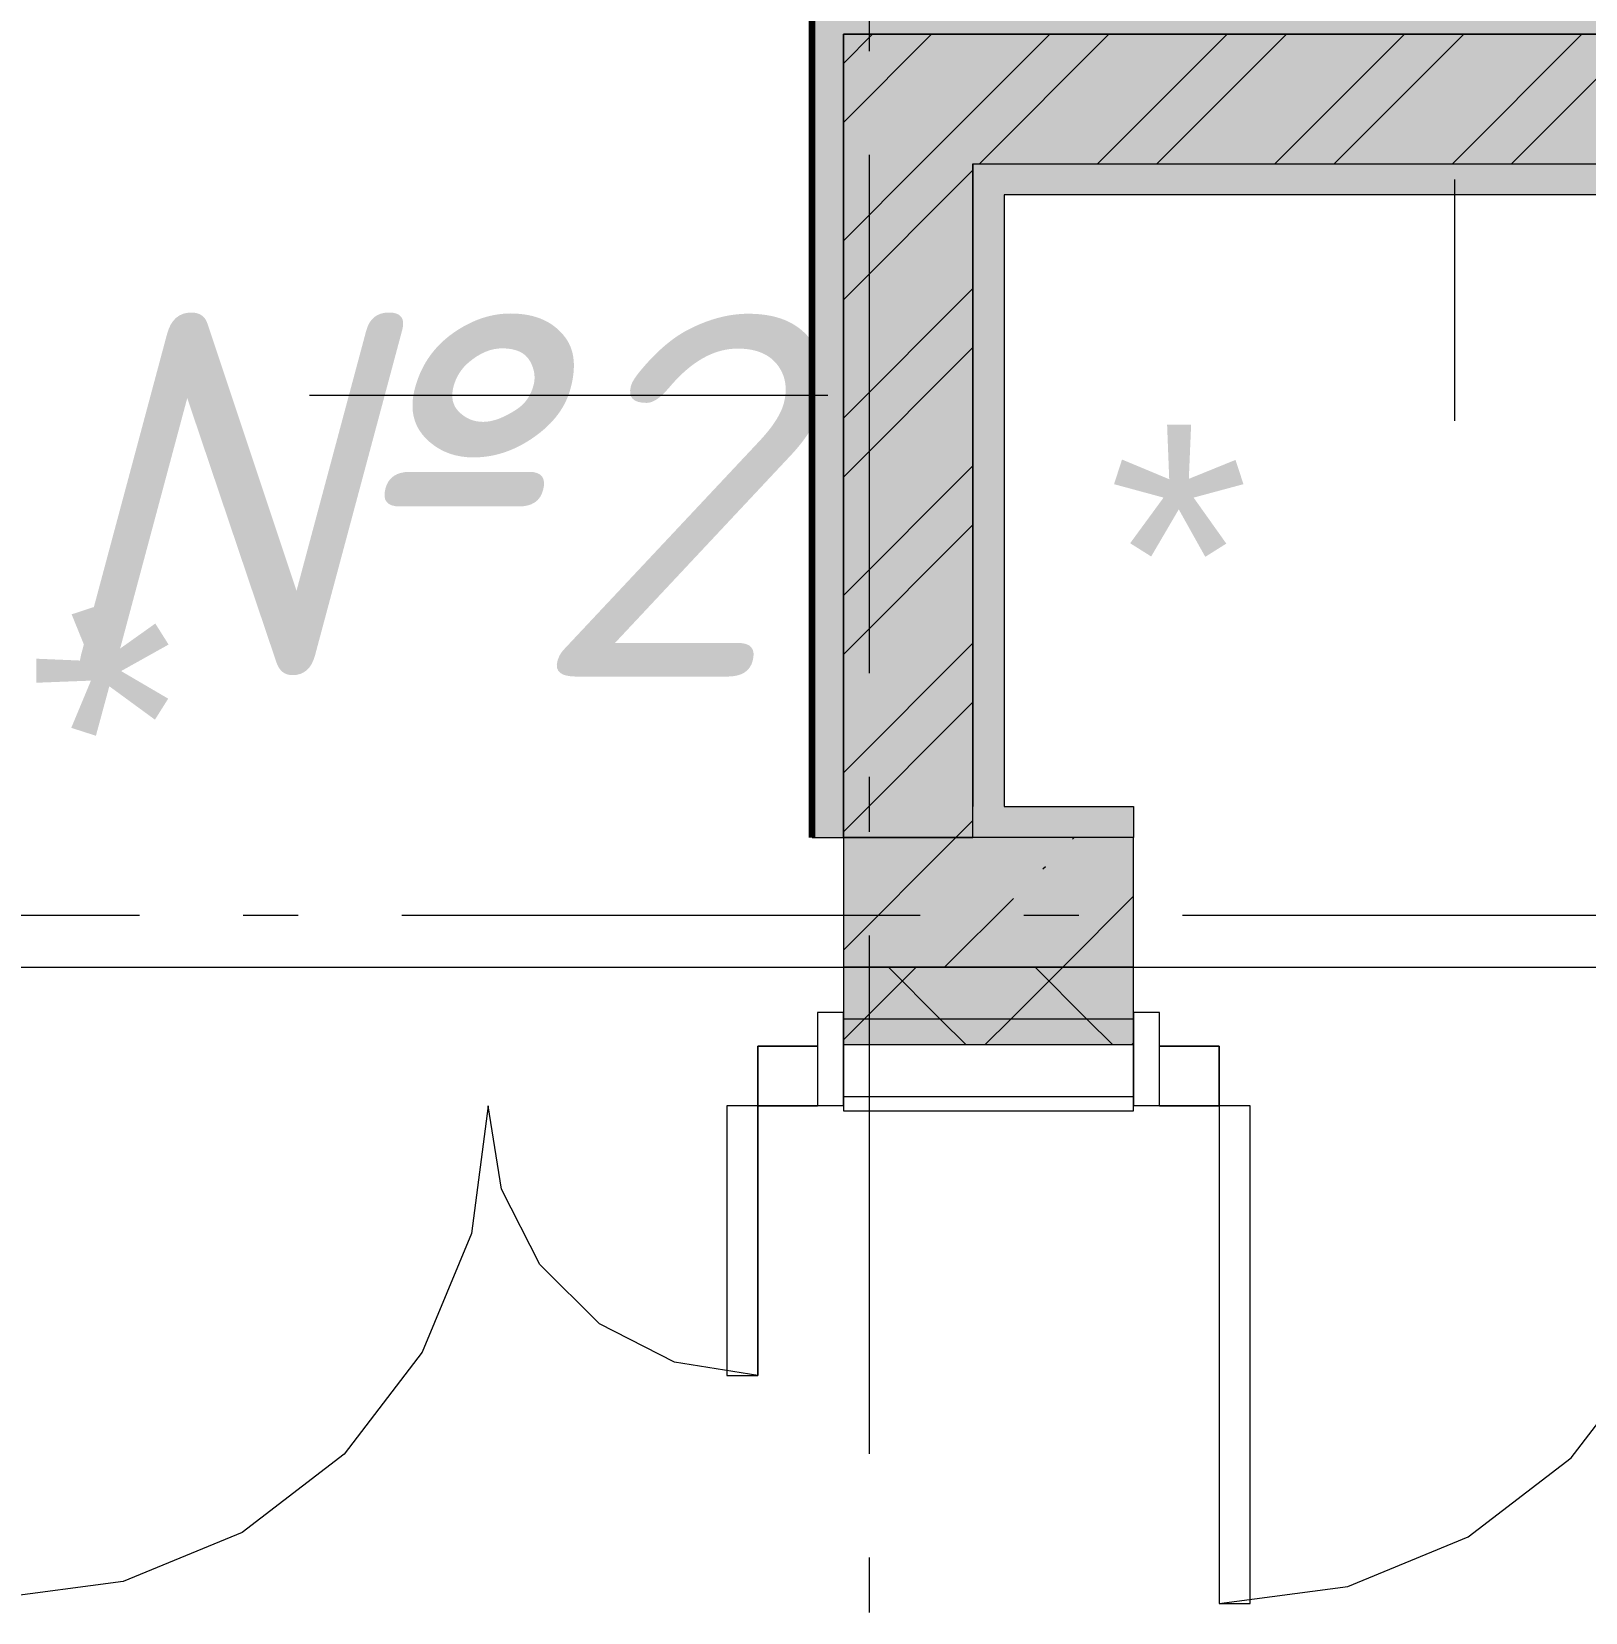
# Model space of a CAD drawing. Header units: millimetres. Extents: x -537608 to 253996, y -217170 to 186033.
# Drawn here: x -298442 to -295445, y -156144 to -153095 of the extents above; entities that cross this region are included whole.
import ezdxf

# ---------------------------------------------------------------- set-up
doc = ezdxf.new("R2010")
doc.units = ezdxf.units.MM
doc.layers.add('16) Лак 1.6м', color=160, linetype='Continuous', lineweight=90)
doc.layers.add('PDF _Геометрия', color=7, linetype='Continuous')
doc.layers.add('PDF _Текст', color=7, linetype='Continuous')
doc.layers.add('PDF _Сплошная заливка', color=7, linetype='Continuous', true_color=0xffffff)
doc.styles.add('PDF GOST-Common', font='arial.ttf')
doc.styles.add('PDF ISOCPEUR Italic', font='isocpeui.ttf')

msp = doc.modelspace()

# ---------------------------------------------------------------- hatches: boundary and pattern name
at = {"layer": 'PDF _Сплошная заливка', "true_color": 0x56bc34, "transparency": 33554559}
for points in [[(-292765.4505, -153099.6342), (-292765.4505, -153039.6335), (-296936.1781, -153039.6335), (-296936.1781, -153099.6342), (-294288.6531, -153099.6342)], [(-296626.1784, -154589.6339), (-296566.1756, -154589.6339), (-296566.1756, -153349.6331), (-296626.1784, -153349.6331), (-296626.1784, -153981.084)], [(-294288.6531, -153409.6339), (-292785.4514, -153409.6339), (-292785.4514, -153349.6331), (-296566.1756, -153349.6331), (-296566.1756, -153409.6339), (-295131.9202, -153409.6339)]]:
    msp.add_hatch(color=85, dxfattribs=at).paths.add_polyline_path(points)
at = {"layer": 'PDF _Сплошная заливка', "transparency": 33554559}
msp.add_hatch(color=256, dxfattribs=at).paths.add_polyline_path([(-292785.4514, -153349.6331), (-292765.4505, -153349.6331), (-292765.4505, -153099.6342), (-296876.1752, -153099.6342), (-296876.1752, -153349.6331), (-294288.6531, -153349.6331)])
at = {"layer": 'PDF _Сплошная заливка', "true_color": 0x56bc34, "transparency": 33554559}
h = msp.add_hatch(color=85, dxfattribs=at)
h.paths.add_polyline_path([(-291758.8451, -154649.6346), (-291576.1755, -154649.6346), (-291576.1755, -154589.6339), (-295026.1757, -154589.6339), (-295026.1757, -154649.6346), (-292602.1144, -154649.6346)], flags=0)
h.paths.add_polyline_path([(-296316.1745, -154649.6346), (-296316.1745, -154589.6339), (-296626.1784, -154589.6339), (-296626.1784, -154649.6346)], flags=0)
at = {"layer": 'PDF _Сплошная заливка', "transparency": 33554559}
h = msp.add_hatch(color=256, dxfattribs=at)
h.paths.add_polyline_path([(-291326.1744, -154899.6335), (-291326.1744, -154649.6346), (-295026.1757, -154649.6346), (-295026.1757, -154899.6335), (-291758.8451, -154899.6335)], flags=0)
h.paths.add_polyline_path([(-296876.1752, -154899.6335), (-296316.1745, -154899.6335), (-296316.1745, -154649.6346), (-296876.1752, -154649.6346)], flags=0)
h.paths.add_polyline_path([(-298676.1789, -154899.6335), (-298676.1789, -154649.6346), (-298796.176, -154649.6346), (-298796.176, -154899.6335)], flags=0)
h = msp.add_hatch(color=256, dxfattribs=at)
h.paths.add_polyline_path([(-291276.1742, -154999.634), (-291276.1742, -154899.6335), (-295026.1757, -154899.6335), (-295026.1757, -154999.634), (-291758.8451, -154999.634)], flags=0)
h.paths.add_polyline_path([(-296876.1752, -154999.634), (-296316.1745, -154999.634), (-296316.1745, -154899.6335), (-296876.1752, -154899.6335)], flags=0)
h.paths.add_polyline_path([(-299326.1775, -154999.634), (-299326.1775, -154899.6335), (-300867.7275, -154899.6335), (-300867.7275, -154999.634), (-299348.2668, -154999.634)], flags=0)
h.paths.add_polyline_path([(-298826.1795, -154999.634), (-298676.1789, -154999.634), (-298676.1789, -154899.6335), (-298826.1795, -154901.0825)], flags=0)
h.paths.add_polyline_path([(-301878.0747, -154999.634), (-301742.7271, -154999.634), (-301742.7271, -154899.6335), (-302526.1787, -154899.6335), (-302526.1787, -154999.634), (-302026.1808, -154999.634)], flags=0)
h = msp.add_hatch(color=256, dxfattribs=at)
h.paths.add_polyline_path([(-292602.1144, -155049.6342), (-291276.1742, -155049.6342), (-291276.1742, -154999.634), (-295026.1757, -154999.634), (-295026.1757, -155049.6342)], flags=0)
h.paths.add_polyline_path([(-296876.1752, -155049.6342), (-296316.1745, -155049.6342), (-296316.1745, -154999.634), (-296876.1752, -154999.634)], flags=0)
h.paths.add_polyline_path([(-299326.1775, -155049.6342), (-299326.1775, -154999.634), (-300867.7275, -154999.634), (-300867.7275, -155049.6342), (-299348.2668, -155049.6342)], flags=0)
h.paths.add_polyline_path([(-301878.0747, -155049.6342), (-301742.7271, -155049.6342), (-301742.7271, -154999.634), (-302626.1792, -154999.634), (-302626.1792, -155049.6342), (-302526.1787, -155049.6342)], flags=0)
h.paths.add_polyline_path([(-298826.1795, -155049.6342), (-298676.1789, -155049.6342), (-298676.1789, -154999.634), (-298826.1795, -155003.0571)], flags=0)

# ---------------------------------------------------------------- linework, layer by layer
at = {"layer": '16) Лак 1.6м'}
msp.add_lwpolyline([(-296936.1781, -154649.6346), (-296936.1781, -153039.6335), (-292765.4505, -153039.6335), (-292765.4505, -153039.6335)], dxfattribs=at)
at = {"layer": 'PDF _Геометрия', "color": 253, "lineweight": 9, "true_color": 0xaaaaaa}
for p, q in [((-296826.175, -153026.7244), (-296826.175, -153132.5572)), ((-296826.175, -153332.558), (-296826.175, -154332.5582)), ((-296826.175, -154532.5569), (-296826.175, -154638.3919)), ((-298233.7726, -154799.6352), (-299233.7726, -154799.6352)), ((-297927.941, -154799.6352), (-298033.776, -154799.6352)), ((-296727.94, -154799.6352), (-297727.9402, -154799.6352)), ((-296422.1085, -154799.6352), (-296527.9391, -154799.6352)), ((-295222.1075, -154799.6352), (-296222.1076, -154799.6352)), ((-296826.175, -154838.3906), (-296826.175, -155838.3907)), ((-296826.175, -156038.3916), (-296826.175, -156144.2244))]:
    msp.add_line(p, q, dxfattribs=at)
at = {"layer": 'PDF _Геометрия', "lineweight": 9}
for p, q in [((-296936.1781, -153039.6335), (-296936.1781, -153099.6342)), ((-296936.1781, -153099.6342), (-296936.1781, -154649.6346)), ((-296876.1752, -153155.8479), (-296819.9616, -153099.6342)), ((-296876.1752, -153269.8963), (-296705.9153, -153099.6342)), ((-292765.4505, -153099.6342), (-296876.1752, -153099.6342)), ((-296876.1752, -153099.6342), (-296876.1752, -153349.6331)), ((-296876.1752, -153099.6342), (-292765.4505, -153099.6342)), ((-296876.1752, -154649.6346), (-296876.1752, -153099.6342)), ((-296727.8151, -153349.6331), (-296477.814, -153099.6342)), ((-296613.7645, -153349.6331), (-296363.7677, -153099.6342)), ((-296385.6675, -153349.6331), (-296135.6664, -153099.6342)), ((-296271.6169, -153349.6331), (-296021.6201, -153099.6342)), ((-296043.52, -153349.6331), (-295793.5189, -153099.6342)), ((-295929.4694, -153349.6331), (-295679.4683, -153099.6342)), ((-295701.3724, -153349.6331), (-295451.3713, -153099.6342)), ((-295587.3218, -153349.6331), (-295337.3207, -153099.6342)), ((-296876.1752, -153497.9954), (-296727.8151, -153349.6331)), ((-296876.1752, -153349.6331), (-296876.1752, -154649.6346)), ((-296876.1752, -153612.0439), (-296626.1784, -153362.0449)), ((-296626.1784, -154589.6339), (-296626.1784, -153349.6331)), ((-296626.1784, -153349.6331), (-296566.1756, -153349.6331)), ((-296626.1784, -153349.6331), (-296626.1784, -154589.6339)), ((-296566.1756, -153349.6331), (-292785.4514, -153349.6331)), ((-296566.1756, -153349.6331), (-292785.4514, -153349.6331)), ((-295697.2259, -153379.6346), (-295697.2259, -153845.7837)), ((-292785.4514, -153409.6339), (-296566.1756, -153409.6339)), ((-296566.1756, -153409.6339), (-296566.1756, -154589.6339)), ((-296876.1752, -153840.143), (-296626.1784, -153590.144)), ((-296876.1752, -153954.1914), (-296626.1784, -153704.1925)), ((-296906.1788, -153796.3411), (-297906.179, -153796.3411)), ((-296876.1752, -154182.2905), (-296626.1784, -153932.2916)), ((-296876.1752, -154296.3411), (-296626.1784, -154046.3401)), ((-296876.1752, -154524.4381), (-296626.1784, -154274.4392)), ((-296876.1752, -154638.4887), (-296626.1784, -154388.4877)), ((-296626.1784, -154649.6346), (-296626.1784, -154589.6339)), ((-296566.1756, -154589.6339), (-296316.1745, -154589.6339)), ((-296316.1745, -154589.6339), (-296316.1745, -154649.6346)), ((-296659.2263, -154649.6346), (-296626.1784, -154616.5868)), ((-296936.1781, -154649.6346), (-296876.1752, -154649.6346)), ((-296876.1752, -154866.5879), (-296659.2263, -154649.6346)), ((-296626.1784, -154649.6346), (-296876.1752, -154649.6346)), ((-296876.1752, -154649.6346), (-296876.1752, -154899.6335)), ((-296876.1752, -154649.6346), (-296626.1784, -154649.6346)), ((-296316.1745, -154649.6346), (-296626.1784, -154649.6346)), ((-296316.1745, -154649.6346), (-296626.1784, -154649.6346)), ((-296434.2296, -154652.7392), (-296431.1251, -154649.6346)), ((-296316.1745, -154899.6335), (-296316.1745, -154649.6346)), ((-296491.2571, -154709.7645), (-296486.512, -154705.0236)), ((-296453.0292, -154899.6335), (-296316.1745, -154762.7831)), ((-296681.1262, -154899.6335), (-296548.2802, -154766.7898)), ((-296876.1752, -154899.6335), (-296316.1745, -154899.6335)), ((-296876.1752, -154899.6335), (-296876.1752, -154999.634)), ((-296316.1745, -154899.6335), (-296876.1752, -154899.6335)), ((-296835.8418, -154999.634), (-296735.8413, -154899.6335)), ((-296689.2686, -154999.634), (-296789.2691, -154899.6335)), ((-296552.9995, -154999.634), (-296452.9991, -154899.6335)), ((-296406.4264, -154999.634), (-296506.4268, -154899.6335)), ((-296316.1745, -154999.634), (-296316.1745, -154899.6335)), ((-296876.1752, -154986.6344), (-296926.1754, -154986.6344)), ((-296926.1754, -154986.6344), (-296926.1754, -155166.6344)), ((-296876.1752, -155166.6344), (-296876.1752, -154986.6344)), ((-296876.1752, -155039.9696), (-296835.8418, -154999.634)), ((-296876.1752, -154999.634), (-296876.1752, -155049.6342)), ((-296316.1745, -154999.634), (-296876.1752, -154999.634)), ((-296639.2684, -155049.6342), (-296689.2686, -154999.634)), ((-296602.9997, -155049.6342), (-296552.9995, -154999.634)), ((-296356.4262, -155049.6342), (-296406.4264, -154999.634)), ((-296266.1786, -154986.6344), (-296316.1745, -154986.6344)), ((-296316.1745, -154986.6344), (-296316.1745, -155166.6344)), ((-296316.1745, -155049.6342), (-296316.1745, -154999.634)), ((-296266.1786, -155166.6344), (-296266.1786, -154986.6344)), ((-297041.1777, -155167.1339), (-297041.1777, -155052.1338)), ((-297041.1777, -155052.1338), (-296926.1754, -155052.1338)), ((-296926.1754, -155052.1338), (-297041.1777, -155052.1338)), ((-297041.1777, -155052.1338), (-297041.1777, -155167.1339)), ((-296876.1752, -155049.6342), (-296876.1752, -155149.6346)), ((-296316.1745, -155049.6342), (-296876.1752, -155049.6342)), ((-296320.1575, -155049.6342), (-296316.1745, -155045.6555)), ((-296316.1745, -155149.6346), (-296316.1745, -155049.6342)), ((-296151.1764, -155052.1338), (-296266.1786, -155052.1338)), ((-296266.1786, -155052.1338), (-296151.1764, -155052.1338)), ((-296151.1764, -155167.1339), (-296151.1764, -155052.1338)), ((-296151.1764, -155052.1338), (-296151.1764, -155167.1339)), ((-296876.1752, -155149.6346), (-296876.1752, -155176.6348)), ((-296316.1745, -155149.6346), (-296876.1752, -155149.6346)), ((-296316.1745, -155176.6348), (-296316.1745, -155149.6346)), ((-297561.1766, -155167.1339), (-297593.5484, -155413.0121)), ((-297535.7243, -155327.824), (-297561.1766, -155167.1339)), ((-297101.1762, -155167.1339), (-297101.1762, -155687.1349)), ((-297041.1777, -155167.1339), (-297101.1762, -155167.1339)), ((-297041.1777, -155687.1349), (-297041.1777, -155167.1339)), ((-297041.1777, -155167.1339), (-296926.1754, -155167.1339)), ((-296926.1754, -155167.1339), (-297041.1777, -155167.1339)), ((-297041.1777, -155167.1339), (-297041.1777, -155687.1349)), ((-296926.1754, -155166.6344), (-296876.1752, -155166.6344)), ((-296876.1752, -155176.6348), (-296316.1745, -155176.6348)), ((-296316.1745, -155166.6344), (-296266.1786, -155166.6344)), ((-296151.1764, -155167.1339), (-296266.1786, -155167.1339)), ((-296266.1786, -155167.1339), (-296151.1764, -155167.1339)), ((-296091.1778, -155167.1339), (-296151.1764, -155167.1339)), ((-296151.1764, -155167.1339), (-296151.1764, -156127.1343)), ((-296151.1764, -155167.1339), (-296151.1764, -156127.1343)), ((-296091.1778, -156127.1343), (-296091.1778, -155167.1339)), ((-297461.865, -155472.7824), (-297535.7243, -155327.824)), ((-297593.5484, -155413.0121), (-297688.4549, -155642.1338)), ((-297346.8241, -155587.8233), (-297461.865, -155472.7824)), ((-297201.8656, -155661.6848), (-297346.8241, -155587.8233)), ((-297688.4549, -155642.1338), (-297839.4244, -155838.8859)), ((-295472.3541, -155845.9583), (-295319.7913, -155647.1351)), ((-297041.1777, -155687.1349), (-297201.8656, -155661.6848)), ((-297101.1762, -155687.1349), (-297041.1777, -155687.1349)), ((-297839.4244, -155838.8859), (-298036.1786, -155989.8597)), ((-295671.1751, -155998.5189), (-295472.3541, -155845.9583)), ((-298036.1786, -155989.8597), (-298265.3004, -156084.7641)), ((-295902.7081, -156094.4244), (-295671.1751, -155998.5189)), ((-298265.3004, -156084.7641), (-298511.1764, -156117.1359)), ((-296151.1764, -156127.1343), (-295902.7081, -156094.4244)), ((-296151.1764, -156127.1343), (-296091.1778, -156127.1343))]:
    msp.add_line(p, q, dxfattribs=at)
at = {"layer": 'PDF _Геометрия', "color": 9, "lineweight": 9, "true_color": 0xc0c0c0}
for p, q in [((-298676.1789, -154899.6335), (-296876.1752, -154899.6335)), ((-296316.1745, -154899.6335), (-295026.1757, -154899.6335))]:
    msp.add_line(p, q, dxfattribs=at)
at = {"layer": 'PDF _Сплошная заливка', "color": 85, "lineweight": 35, "true_color": 0x56bc34, "transparency": 33554559}
msp.add_solid([(-296876.1752, -154649.6346), (-296876.1752, -153099.6342), (-296936.1781, -154649.6346), (-296936.1781, -153099.6342)], dxfattribs=at)
at = {"layer": 'PDF _Сплошная заливка', "lineweight": 35, "transparency": 33554559}
msp.add_solid([(-296626.1784, -154649.6346), (-296626.1784, -153349.6331), (-296876.1752, -154649.6346), (-296876.1752, -153349.6331)], dxfattribs=at)

# ---------------------------------------------------------------- texts
at = {"layer": 'PDF _Текст', "attachment_point": 4}
for s, insert, char_height, style in [('№2', (-298433.064, -153988.8972), 700, 'PDF ISOCPEUR Italic'), ('*', (-296365.2231, -154102.7486), 500, 'PDF GOST-Common')]:
    msp.add_mtext(s, dxfattribs=dict(at, insert=insert, char_height=char_height, style=style))
at = {"layer": 'PDF _Текст', "insert": (-298183.064, -154464.3405), "char_height": 500, "attachment_point": 4, "rotation": 90, "style": 'PDF GOST-Common'}
msp.add_mtext('*', dxfattribs=at)

doc.saveas('drawing.dxf')
